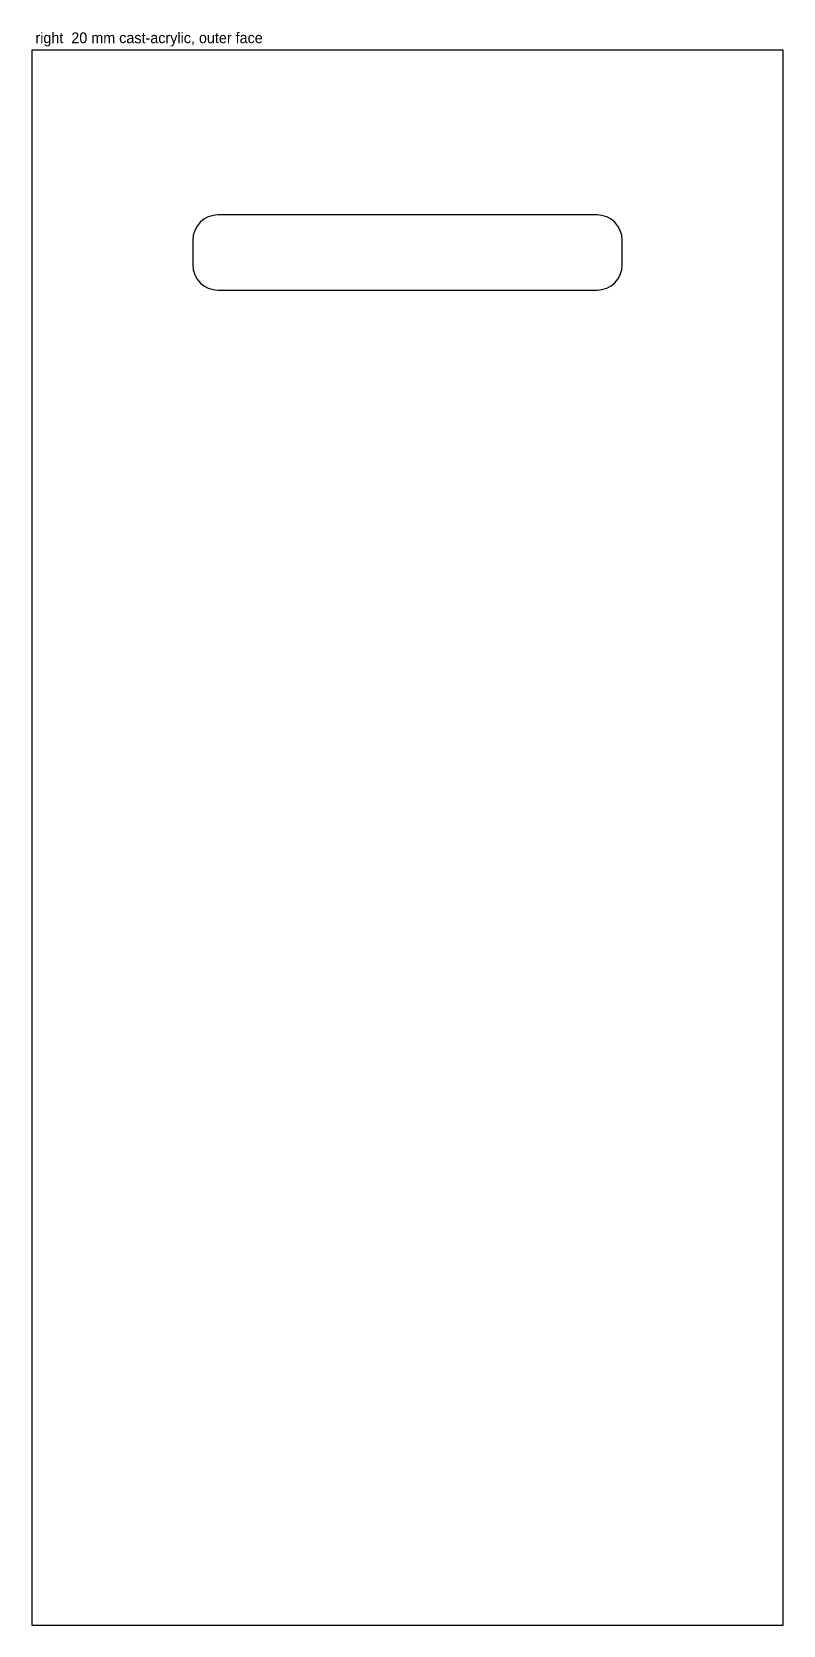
# Model space of a CAD drawing. Header units: millimetres. Extents: x 0 to 420, y 0 to 890.
import ezdxf

# ---------------------------------------------------------------- set-up
doc = ezdxf.new("R2010")
doc.units = ezdxf.units.MM
for name, color, linetype in [('CUT_INSIDE', 5, 'Continuous'), ('CUT_OUTSIDE', 1, 'Continuous'), ('NOTES', 7, 'Continuous')]:
    doc.layers.add(name, color=color, linetype=linetype)

msp = doc.modelspace()

# ---------------------------------------------------------------- linework, layer by layer
at = {"layer": 'CUT_INSIDE'}
msp.add_lwpolyline([(91.07, 779.36), (90.27, 776.73), (90, 774), (90, 760), (90.27, 757.27), (91.07, 754.64), (92.36, 752.22), (94.1, 750.1), (96.22, 748.36), (98.64, 747.07), (101.27, 746.27), (104, 746), (316, 746), (318.73, 746.27), (321.36, 747.07), (323.78, 748.36), (325.9, 750.1), (327.64, 752.22), (328.93, 754.64), (329.73, 757.27), (330, 760), (330, 774), (329.73, 776.73), (328.93, 779.36), (327.64, 781.78), (325.9, 783.9), (323.78, 785.64), (321.36, 786.93), (318.73, 787.73), (316, 788), (104, 788), (101.27, 787.73), (98.64, 786.93), (96.22, 785.64), (94.1, 783.9), (92.36, 781.78), (91.07, 779.36)], close=True, dxfattribs=at)
at = {"layer": 'CUT_OUTSIDE'}
msp.add_lwpolyline([(420, 0), (420, 880), (0, 880), (0, 0), (420, 0)], close=True, dxfattribs=at)

# ---------------------------------------------------------------- texts
at = {"layer": 'NOTES'}
msp.add_text('right  20 mm cast-acrylic, outer face', height=6, dxfattribs=at).set_placement((2, 884))

doc.saveas('drawing.dxf')
